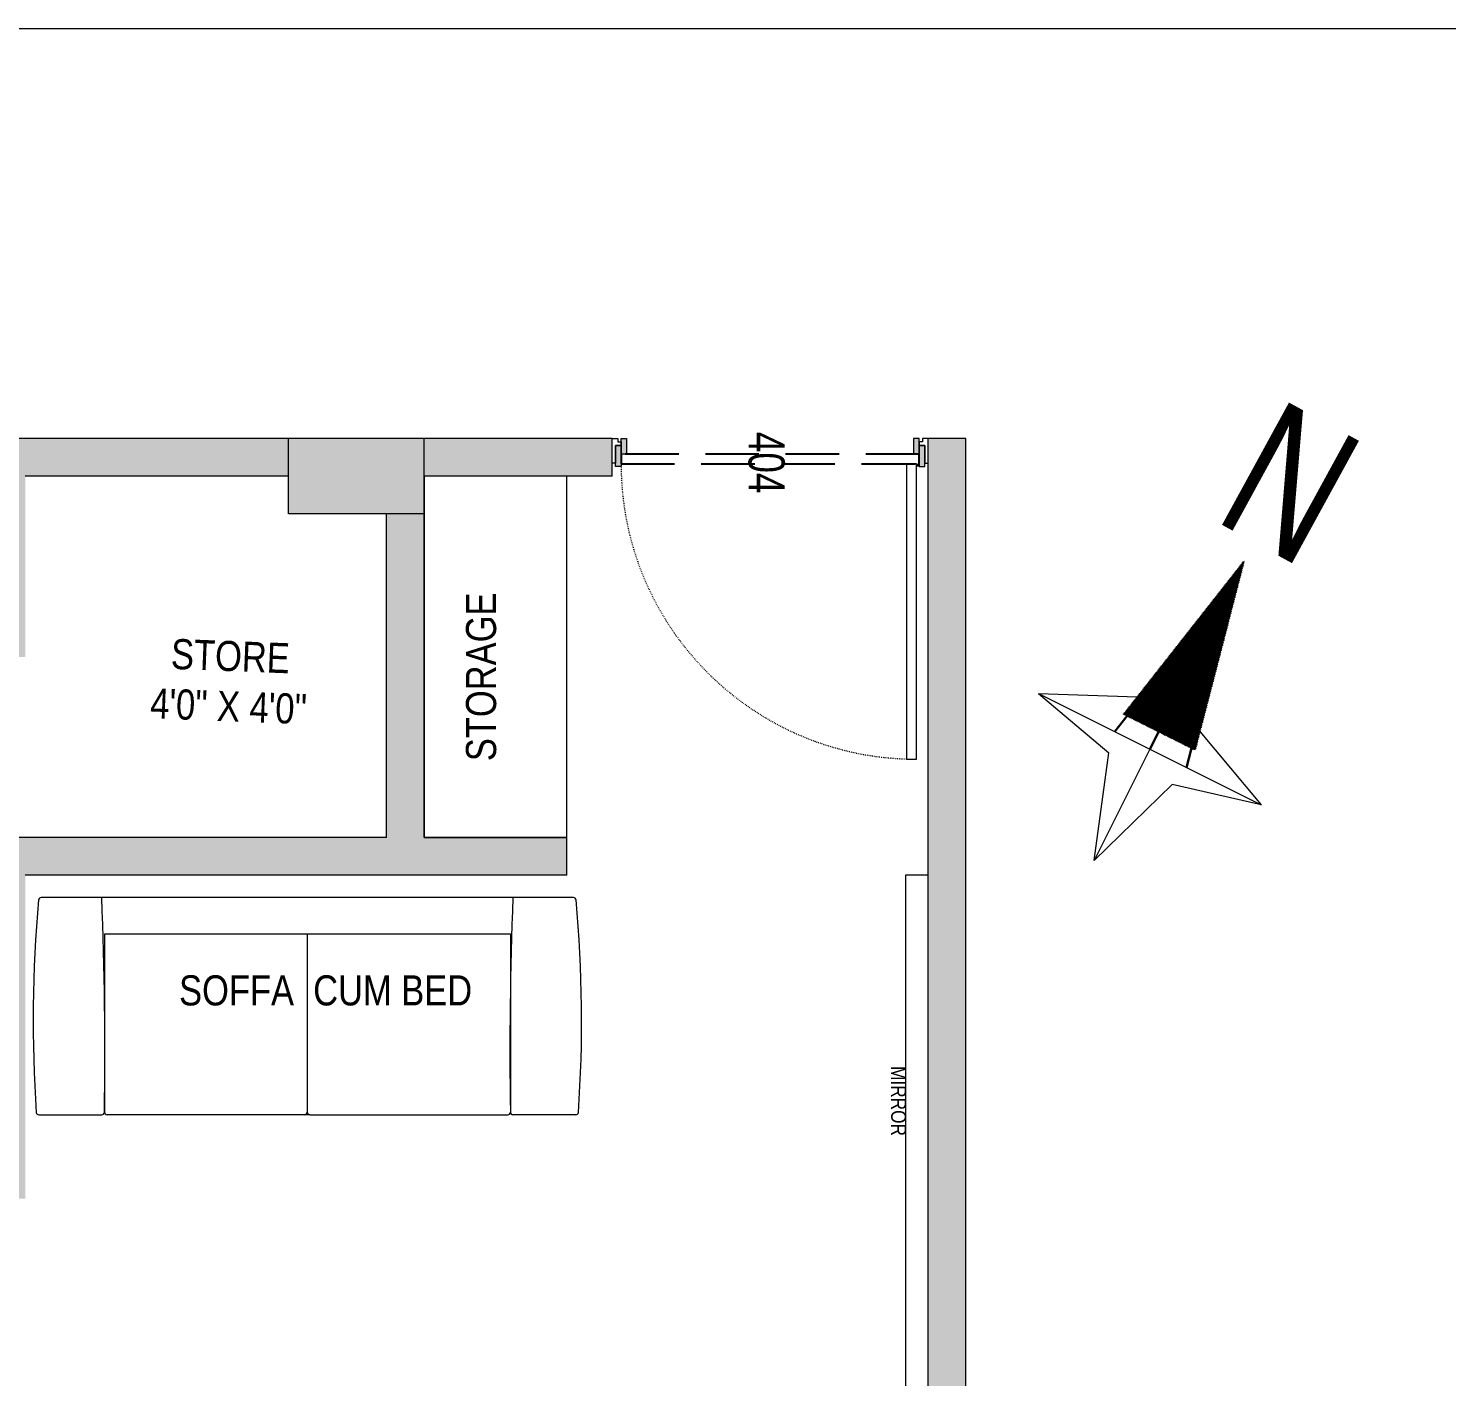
# Model space of a CAD drawing. Header units: inches. Extents: x 5190 to 13977, y 21300 to 43633.
# Drawn here: x 7045 to 7233.5, y 21922.8 to 22102 of the extents above; entities that cross this region are included whole.
import ezdxf

# ---------------------------------------------------------------- set-up
doc = ezdxf.new("R2010")
doc.units = ezdxf.units.IN
doc.header["$LTSCALE"] = 3
doc.header["$MEASUREMENT"] = 0
doc.linetypes.add('DASHED2', pattern=[0.375, 0.25, -0.125])
doc.linetypes.add('DOT2', pattern=[0.125, 0, -0.125])
for name, color, linetype, lineweight in [('A_DOOR', 135, 'Continuous', 18), ('A_FURNITURE', 251, 'Continuous', 9), ('A_TEXT', 7, 'Continuous', 18), ('A_WALL HATCH', 8, 'Continuous', 15), ('GLINE', 7, 'Continuous', 20), ('I_FURNITURE', 34, 'Continuous', 9), ('tex', 7, 'Continuous', 20), ('wall', 7, 'Continuous', 30)]:
    doc.layers.add(name, color=color, linetype=linetype, lineweight=lineweight)
doc.styles.add('ARIAL', font='ARIALN.TTF')
doc.styles.add('style1', font='swisscl.ttf', dxfattribs={"height": 4})
doc.styles.add('style3', font='swisscl.ttf', dxfattribs={"height": 2})
pattern_1 = [(108.4349488, (7593.96377, 15053.85912), (-0.1211275374, -0.0403758458), [])]

# ---------------------------------------------------------------- blocks, each defined once
blk = doc.blocks.new('3 SEATER SOFA')
at = {"layer": 'A_FURNITURE'}
for p, q in [((89110.6, 4287.2), (89110.6, 2560.3)), ((89815.3, 4294.7), (89815.3, 4090.8)), ((89229.5, 4082.3), (89229.5, 2765.2)), ((89229.5, 4082.3), (89806.8, 4082.3)), ((89229.5, 4082.3), (89806.8, 4082.3)), ((89229.5, 4082.3), (89806.8, 4082.3)), ((89815.3, 3431.7), (89815.3, 4073.8)), ((89229.5, 3423.2), (89806.8, 3423.2)), ((89815.3, 3431.7), (89815.3, 3414.7)), ((89815.3, 3414.7), (89815.3, 2773.7)), ((89229.5, 2765.2), (89806.8, 2765.2)), ((89815.3, 2552.8), (89815.3, 2756.7))]:
    blk.add_line(p, q, dxfattribs=at)
for centre, radius, start, end in [((89119.1, 4287.2), 8.49, 95.1841, 180), ((89510.4, -25.9), 4339.2, 86.0757, 95.1841), ((89806.8, 4294.7), 8.49, 0, 86.0757), ((89608.2, 16340.7), 12260, 267.6742, 270.92842), ((89806.8, 4090.8), 8.49, 270, 0), ((89806.8, 4090.8), 8.49, 270, 0), ((89806.8, 4073.8), 8.49, 0, 90), ((89805.1, 3433.4), 10.3, 279.5267, 350.4733), ((89805.1, 3433.4), 10.3, 279.5267, 350.4733), ((89806.8, 3414.7), 8.49, 0, 90), ((89805.1, 3413), 10.3, 9.5267, 80.4733), ((89608.2, -9493.3), 12260, 89.07158, 92.3258), ((89805.1, 2775.4), 10.3, 279.5267, 350.4733), ((89806.8, 2756.7), 8.49, 0, 90), ((89119.1, 2560.3), 8.49, 180, 264.8159), ((89510.4, 6873.3), 4339.2, 264.8159, 273.9243), ((89806.8, 2552.8), 8.49, 273.9243, 0)]:
    blk.add_arc(centre, radius, start, end, dxfattribs=at)
blk = doc.blocks.new('*U43')
at = {"layer": 'A_DOOR'}
h = blk.add_hatch(color=254, dxfattribs=at)
h.paths.add_polyline_path([(32, 0), (52, 0), (52, 55), (32, 55)])
h.paths.add_polyline_path([(12, 24), (32, 24), (32, 100), (12, 100)])
h = blk.add_hatch(color=254, dxfattribs=at)
h.paths.add_polyline_path([(1098.8, 0), (1078.8, 0), (1078.8, 55), (1098.8, 55)])
h.paths.add_polyline_path([(1118.8, 24), (1098.8, 24), (1098.8, 100), (1118.8, 100)])
for points in [[(42, 90), (77, 90), (77, 1147.3), (42, 1147.3)], [(12, 24), (32, 24), (32, 100), (12, 100)], [(32, 0), (52, 0), (52, 55), (32, 55)], [(1098.8, 0), (1078.8, 0), (1078.8, 55), (1098.8, 55)], [(1118.8, 24), (1098.8, 24), (1098.8, 100), (1118.8, 100)]]:
    blk.add_lwpolyline(points, close=True, dxfattribs=at)
at = {"layer": 'A_DOOR', "color": 253}
for points in [[(12, 88), (0, 88), (0, 0), (20, 0), (20, 12), (32, 12), (32, 24), (12, 24)], [(1118.8, 88), (1130.8, 88), (1130.8, 0), (1110.8, 0), (1110.8, 12), (1098.8, 12), (1098.8, 24), (1118.8, 24)]]:
    blk.add_lwpolyline(points, close=True, dxfattribs=at)
at = {"layer": 'A_DOOR', "color": 33, "linetype": 'DASHED2', "lineweight": 25, "ltscale": 255}
blk.add_lwpolyline([(32, 90), (32, 55), (1098.8, 55), (1098.8, 90)], close=True, dxfattribs=at)
at = {"layer": 'A_DOOR', "color": 253}
for radius in [5, 2]:
    blk.add_circle((37, 95), radius, dxfattribs=at)
at = {"layer": 'A_DOOR', "color": 33, "linetype": 'DOT2', "lineweight": 13, "ltscale": 10}
blk.add_arc((42, 90), 1056.8, 0, 90, dxfattribs=at)

msp = doc.modelspace()

# ---------------------------------------------------------------- hatches: boundary and pattern name
at = {"layer": 'A_WALL HATCH', "ltscale": 3, "transparency": 33554687}
h = msp.add_hatch(color=256, dxfattribs=at)
h.dxf.hatch_style = 1
h.paths.add_polyline_path([(7164.61, 21744.48), (7169.61, 21744.48), (7169.61, 22047.48), (7164.61, 22047.48)])
h.paths.add_polyline_path([(7039.61, 21946.48), (7044.61, 21946.48), (7044.61, 21989.48), (7116.61, 21989.48), (7116.61, 21994.48), (7097.61, 21994.48), (7097.61, 22037.48), (7092.61, 22037.48), (7092.61, 21994.48), (7039.61, 21994.48)])
h.paths.add_polyline_path([(7079.61, 22037.48), (7097.61, 22037.48), (7097.61, 22042.48), (7097.61, 22047.48), (7079.61, 22047.48)])
h.paths.add_polyline_path([(7097.61, 22042.48), (7122.61, 22042.48), (7122.61, 22047.48), (7097.61, 22047.48)])
h.paths.add_polyline_path([(6938.61, 22042.48), (7039.61, 22042.48), (7039.61, 22018.48), (7044.61, 22018.48), (7044.61, 22042.48), (7079.61, 22042.48), (7079.61, 22047.48), (6938.61, 22047.48)])
h.paths.add_polyline_path([(6914.61, 22037.48), (6938.61, 22037.48), (6938.61, 22042.48), (6938.61, 22047.48), (6914.61, 22047.48)])
h.paths.add_polyline_path([(6808.61, 21905.48), (6797.11, 21905.48), (6797.11, 21900.48), (6815.61, 21900.48), (6831.61, 21900.48), (6831.61, 21903.75), (6831.61, 21905.48), (6813.61, 21905.48), (6813.61, 21922.48), (6813.61, 21977.48), (6816.61, 21977.48), (6861.61, 21977.48), (6861.61, 21900.48), (6919.61, 21900.48), (6919.61, 21905.48), (6916.34, 21905.48), (6866.61, 21905.48), (6866.61, 21922.48), (6866.61, 21977.48), (6869.61, 21977.48), (6914.61, 21977.48), (6914.61, 21935.48), (6919.61, 21935.48), (6919.61, 21982.48), (6808.61, 21982.48)])
h.paths.add_polyline_path([(6787.11, 21881.48), (6797.11, 21881.48), (6797.11, 21900.48), (6797.11, 21905.48), (6787.11, 21905.48)])
h.paths.add_polyline_path([(6789.61, 21773.48), (6794.61, 21773.48), (6794.61, 21881.48), (6789.61, 21881.48)])
h.paths.add_polyline_path([(6787.11, 21751.48), (6797.11, 21751.48), (6797.11, 21773.48), (6794.61, 21773.48), (6787.11, 21773.48)])
h.paths.add_polyline_path([(6789.61, 21727.48), (6819.86, 21727.48), (6819.86, 21756.48), (6797.11, 21756.48), (6797.11, 21751.48), (6814.86, 21751.48), (6814.86, 21732.48), (6794.61, 21732.48), (6794.61, 21751.48), (6789.61, 21751.48)])
h.paths.add_polyline_path([(6914.61, 21722.48), (6924.61, 21722.48), (6924.61, 21740.48), (6914.61, 21740.48)])
h.paths.add_polyline_path([(6914.61, 21698.48), (6924.61, 21698.48), (6924.61, 21722.48), (6914.61, 21722.48)])
h.paths.add_polyline_path([(6891.86, 21751.48), (6914.61, 21751.48), (6914.61, 21740.48), (6919.61, 21740.48), (6919.61, 21842.48), (6914.61, 21842.48), (6914.61, 21756.48), (6911.61, 21756.48), (6891.86, 21756.48)])
h.paths.add_polyline_path([(6914.61, 21842.48), (6919.61, 21842.48), (6924.61, 21842.48), (6924.61, 21864.48), (6914.61, 21864.48)])
h.paths.add_polyline_path([(6960.61, 21849.22), (6960.61, 21847.48), (7034.61, 21847.48), (7034.61, 21852.48), (6960.61, 21852.48)])
h.paths.add_polyline_path([(7034.61, 21829.48), (7044.61, 21829.48), (7044.61, 21852.48), (7034.61, 21852.48), (7034.61, 21847.48)])
h.paths.add_polyline_path([(7039.61, 21798.5), (7039.61, 21740.48), (7044.61, 21740.48), (7044.61, 21829.48), (7039.61, 21829.48)])
h.paths.add_polyline_path([(7034.61, 21698.48), (7044.61, 21698.48), (7044.61, 21722.48), (7034.61, 21722.48), (7034.61, 21708.48)])
h.paths.add_polyline_path([(7034.61, 21726.5), (7034.61, 21722.48), (7044.61, 21722.48), (7044.61, 21740.48), (7039.61, 21740.48), (7034.61, 21740.48)])
at = {"layer": 'wall', "ltscale": 5}
h = msp.add_hatch(dxfattribs=at)
h.set_pattern_fill('ANSI31', color=256, scale=1.021437, angle=783.4349, style=0)
h.set_pattern_definition(pattern_1)
h.paths.add_polyline_path([(7190.56, 22010.86), (7195.24, 22008.52), (7206.61, 22031.26)])
h = msp.add_hatch(dxfattribs=at)
h.set_pattern_fill('ANSI31', color=256, scale=1.021437, angle=783.4349, style=0)
h.set_pattern_definition(pattern_1)
h.paths.add_polyline_path([(7206.61, 22031.26), (7195.24, 22008.52), (7200.09, 22006.09)])

# ---------------------------------------------------------------- linework, layer by layer
at = {"layer": 'A_FURNITURE', "ltscale": 3}
for points in [[(7097.61, 21994.48), (7116.61, 21994.48), (7116.61, 22042.48), (7097.61, 22042.48)], [(7164.61, 21989.48), (7161.61, 21989.48), (7161.61, 21917.48), (7164.61, 21917.48)]]:
    msp.add_lwpolyline(points, close=True, dxfattribs=at)
at = {"layer": 'GLINE', "ltscale": 3}
for p, q in [((7122.61, 22047.48), (6914.61, 22047.48)), ((7079.61, 22037.48), (7079.61, 22047.48)), ((7097.61, 21994.48), (7097.61, 22047.48)), ((7122.61, 22042.48), (7122.61, 22047.48)), ((7169.61, 22047.48), (7164.61, 22047.48)), ((7164.61, 21744.48), (7164.61, 22047.48)), ((7169.61, 21744.48), (7169.61, 22047.48)), ((7079.61, 22042.48), (7044.61, 22042.48)), ((7122.61, 22042.48), (7097.61, 22042.48)), ((7097.61, 22037.48), (7079.61, 22037.48)), ((7092.61, 21994.48), (7092.61, 22037.48)), ((7092.61, 21994.48), (7039.61, 21994.48)), ((7116.61, 21994.48), (7097.61, 21994.48)), ((7116.61, 21989.48), (7116.61, 21994.48)), ((7116.61, 21989.48), (7044.61, 21989.48))]:
    msp.add_line(p, q, dxfattribs=at)
msp.add_lwpolyline([(7244.5, 21678), (6693.5, 21678), (6693.5, 22102), (7244.5, 22102)], close=True, dxfattribs=at)
at = {"layer": 'tex', "ltscale": 5}
for p, q in [((7179.27, 22013.61), (7192.37, 22013.17)), ((7179.27, 22013.61), (7188.64, 22005.71)), ((7179.27, 22013.61), (7208.89, 21998.8)), ((7200.73, 22008.56), (7208.89, 21998.8)), ((7194.08, 22006.21), (7186.68, 21991.4)), ((7186.68, 21991.4), (7188.64, 22005.71)), ((7197.06, 22001.51), (7186.68, 21991.4)), ((7208.89, 21998.8), (7197.06, 22001.51))]:
    msp.add_line(p, q, dxfattribs=at)
at = {"layer": 'wall', "ltscale": 5}
for p, q in [((7205.45, 22028.95), (7189.4, 22008.55)), ((7205.45, 22028.95), (7194.08, 22006.21)), ((7198.93, 22003.78), (7205.45, 22028.95))]:
    msp.add_line(p, q, dxfattribs=at)

# ---------------------------------------------------------------- block references
at = {"layer": 'A_DOOR', "xscale": 0.03714285714256512, "yscale": 0.03714285714256512, "zscale": 0.03714285714256512, "rotation": 180}
msp.add_blockref('*U43', (7164.61, 22047.48), dxfattribs=at)
at = {"layer": 'I_FURNITURE', "xscale": 0.04096385542232631, "yscale": 0.04096385542232631, "zscale": 0.04096385542232631, "rotation": 270}
msp.add_blockref('3 SEATER SOFA', (6941.86, 25636.8), dxfattribs=at)

# ---------------------------------------------------------------- texts
at = {"layer": 'A_TEXT', "width": 53.563, "attachment_point": 1, "style": 'ARIAL'}
for s, insert, char_height, rotation in [('\\pxqc;STORAGE', (7103.19, 21989.04), 4, 90), ('\\pxqc;STORE\\P4\'0" X 4\'0"', (7045.2, 22021.61), 4, 357.8048), ('\\pxqc;SOFFA  CUM BED', (7057.75, 21976.16), 4, 360), ('MIRROR', (7161.69, 21964.1), 2, 270)]:
    msp.add_mtext(s, dxfattribs=dict(at, insert=insert, char_height=char_height, rotation=rotation))
at = {"layer": 'tex', "style": 'style3'}
msp.add_text('N', height=18.53, rotation=151.3107, dxfattribs=at).set_placement((7223.23, 22046.44))
at = {"layer": 'tex', "ltscale": 5, "style": 'style1'}
msp.add_text('404', height=4.8, rotation=270, dxfattribs=at).set_placement((7140.74, 22048.39))

doc.saveas('drawing.dxf')
